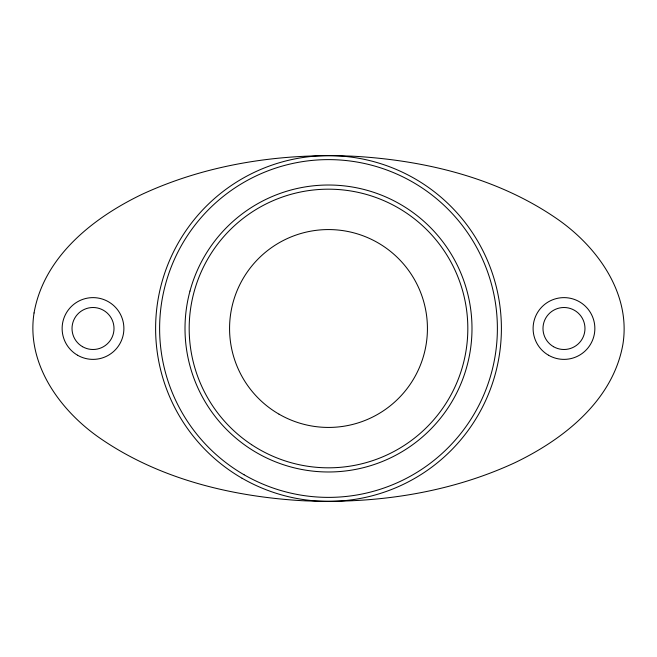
<?xml version="1.0" encoding="UTF-8"?>
<svg xmlns="http://www.w3.org/2000/svg" width="657" height="657" viewBox="0 0 657 657"><rect width="100%" height="100%" fill="white"/><g stroke="black" fill="none" stroke-linecap="round" stroke-linejoin="round"><path stroke-width="0.99" d="M34.049 312.962C26.091 363.461 59.45 409.779 98.969 437.472C158.173 478.772 230.697 496.396 301.933 500.691C374.474 504.108 448.608 493.374 514.85 462.725C563.714 439.278 613.096 400.466 622.951 344.038C630.909 293.539 597.55 247.221 558.031 219.528C498.827 178.228 426.303 160.604 355.067 156.309C282.526 152.892 208.392 163.626 142.15 194.275C93.286 217.722 43.904 256.534 34.049 312.962M189.98 291.076L189.873 291.453A143.489 143.489 0 0 0 189.873 365.547L190.711 368.536A143.489 143.489 0 0 0 466.289 368.536L467.127 365.547A143.489 143.489 0 0 0 467.127 291.453L466.289 288.464A143.489 143.489 0 0 0 190.711 288.464L189.98 291.076M242.055 478.23A172.898 172.898 0 0 0 501.398 328.5A172.898 172.898 0 0 0 242.055 178.77A172.898 172.898 0 0 0 242.055 478.23M244.059 474.756A168.882 168.882 0 0 0 497.382 328.5A168.882 168.882 0 0 0 244.059 182.244A168.882 168.882 0 0 0 244.059 474.756M77.575 355.24A30.871 30.871 0 0 0 123.886 328.5A30.871 30.871 0 0 0 77.575 301.76A30.871 30.871 0 0 0 77.575 355.24M82.519 346.682A20.991 20.991 0 0 0 114.006 328.5A20.991 20.991 0 0 0 82.519 310.318A20.991 20.991 0 0 0 82.519 346.682M548.546 355.24A30.871 30.871 0 0 0 594.856 328.5A30.871 30.871 0 0 0 548.546 301.76A30.871 30.871 0 0 0 548.546 355.24M553.49 346.682A20.991 20.991 0 0 0 584.976 328.5A20.991 20.991 0 0 0 553.49 310.318A20.991 20.991 0 0 0 553.49 346.682M279.036 414.173A98.92 98.92 0 0 0 427.428 328.5A98.92 98.92 0 0 0 279.036 242.827A98.92 98.92 0 0 0 279.036 414.173M251.606 444.682A139.325 139.325 0 0 0 467.562 337A139.325 139.325 0 0 0 266.331 203.818A139.325 139.325 0 0 0 251.606 444.682"/></g></svg>
